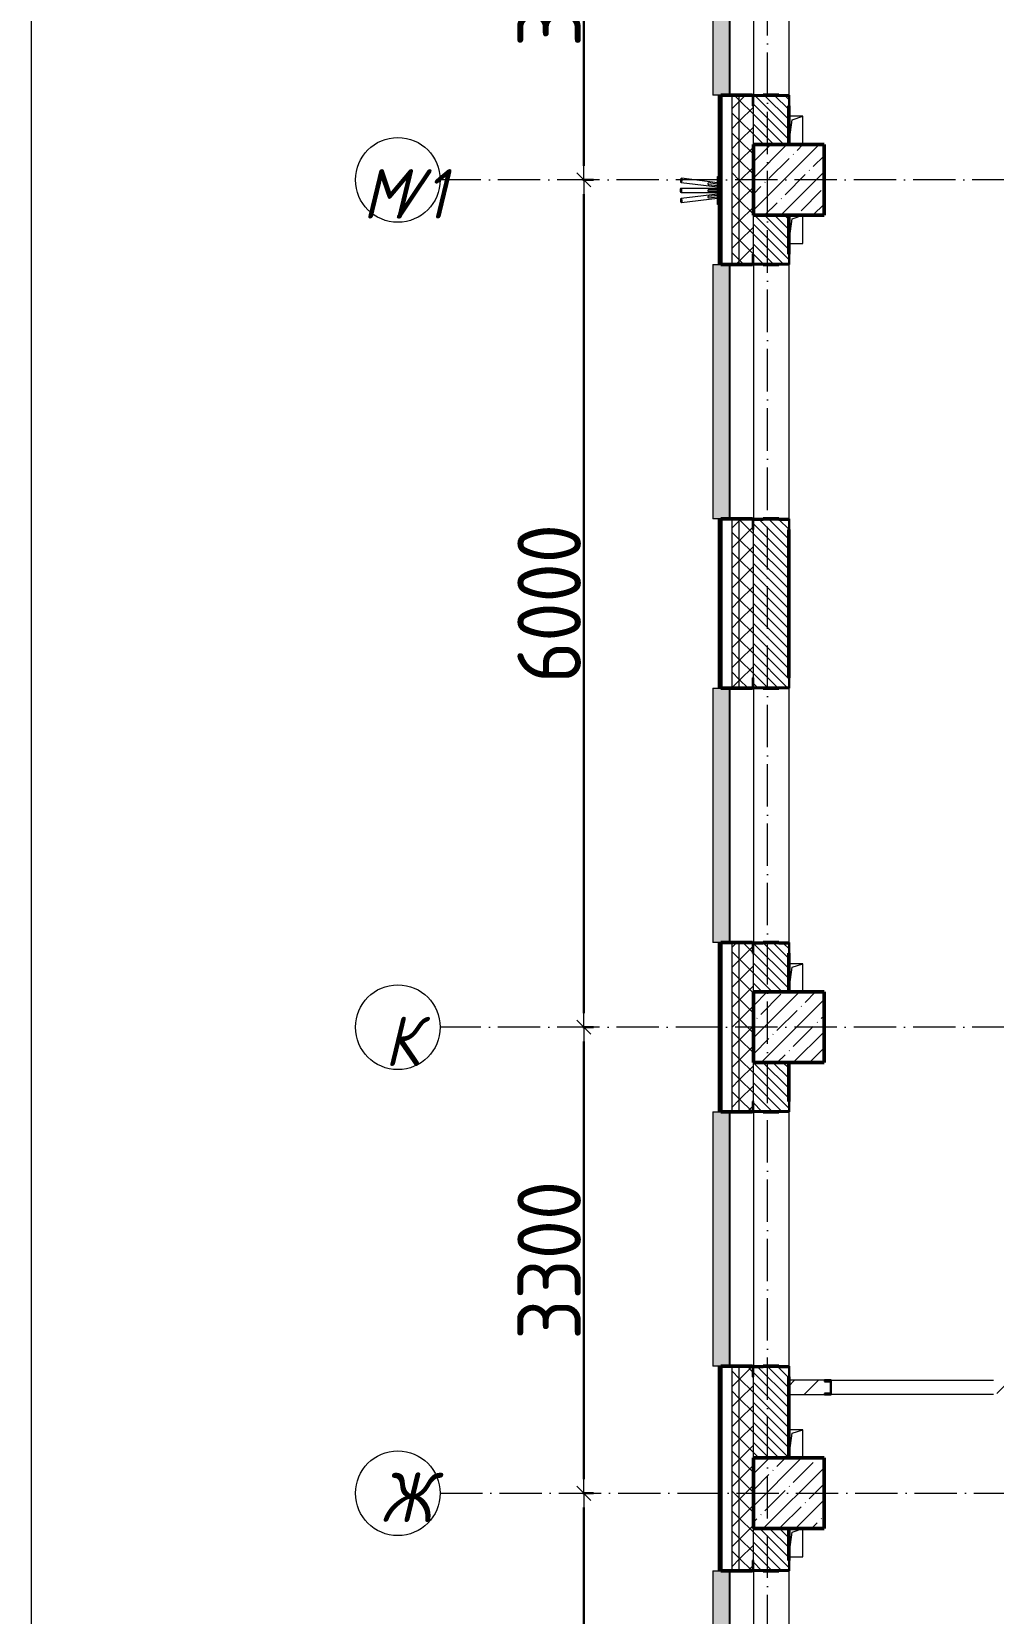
# Model space of a CAD drawing. Header units: millimetres. Extents: x 35697 to 388678, y -91946 to 171347.
# Drawn here: x 35697 to 42510, y 77045 to 88245 of the extents above; entities that cross this region are included whole.
import ezdxf

# ---------------------------------------------------------------- set-up
doc = ezdxf.new("R2010")
doc.units = ezdxf.units.MM
doc.linetypes.add('50_200_ШТРИХ_1Т_ш5_п1_п1_', pattern=[700, 500, -100, 0, -100])
for name, color, linetype, lineweight in [('3.1) ЖБ окна 1.2 м', 102, 'Continuous', 30), ('A-____-____-DIMS', 7, 'Continuous', 9), ('A-GENM-____-MCUT', 7, 'Continuous', 25), ('A-GENM-____-OTLN', 7, 'Continuous', 9), ('A-GENM-____-OTLN-1', 7, 'Continuous', 25), ('A-GLAZ-____-OTLN', 7, 'Continuous', 9), ('A-WALL-____-MCUT-2', 7, 'Continuous', 50), ('A-WALL-____-MCUT-3', 7, 'Continuous', 9), ('A-WALL-____-OTLN', 7, 'Continuous', 9), ('A-WALL-____-PATT-1', 7, 'Continuous', 9), ('A-WALL-FNSH-MCUT-1', 7, 'Continuous', 9), ('I-WALL-____-OTLN', 7, 'Continuous', 9), ('S-COLS-____-MCUT', 7, 'Continuous', 50), ('S-COLS-____-OTLN', 7, 'Continuous', 9), ('S-GRID-____-IDEN', 7, 'Continuous', 9), ('S-GRID-____-OTLN-1', 7, '50_200_ШТРИХ_1Т_ш5_п1_п1_', 9)]:
    doc.layers.add(name, color=color, linetype=linetype, lineweight=lineweight)
doc.layers.add('A-GLAZ-____-OTLN-1', color=7, linetype='Continuous', lineweight=9, true_color=0xc0c0c0)
doc.styles.add('ISOCPEUR_I', font='isocpeui.ttf', dxfattribs={"width": 0.9, "height": 2.5})
doc.styles.add('СПДС', font='isocpeur.ttf', dxfattribs={"width": 0.9})
doc.dimstyles.new('Размера А3', dxfattribs={"dimtxt": 200, "dimasz": 100, "dimexe": 70, "dimexo": 100, "dimgap": 20, "dimtad": 1, "dimdec": 0, "dimrnd": 10, "dimzin": 0, "dimdsep": 46, "dimtxsty": 'СПДС', "dimblk": 'ARROWHEAD_6', "dimcen": 1, "dimclrd": 256, "dimclre": 256, "dimclrt": 256, "dimazin": 0, "dimtfac": 1, "dimtdec": 0, "dimtmove": 2, "dimatfit": 3, "dimfxl": 1, "dimtolj": 1, "dimtzin": 0, "dimarcsym": 0})
pattern_1 = [(45, (43259.71, 63713.66), (-70.71068, 70.71068), []), (135, (43259.71, 63713.66), (-70.71068, -70.71068), [])]
pattern_2 = [(135, (43259.71, 63713.66), (-35.35534, -35.35534), [])]

# ---------------------------------------------------------------- blocks, each defined once
blk = doc.blocks.new('BSC_Колонна _Прямоугольная - 500х500-V44-АР1_План отверстий 2 этажа в осях 1-64_А-ГГ')
at = {"layer": 'S-COLS-____-OTLN'}
h = blk.add_hatch(dxfattribs=at)
h.set_pattern_fill('FP_73', color=256, style=0, pattern_type=2)
h.set_pattern_definition([(45, (2200, -23481.04), (-114.0493, 114.0493), []), (45, (2314.05, -23481.04), (-114.0493, 114.0493), [201.613, -40.323, 3.353, -36.97])])
h.paths.add_polyline_path([(-250, -250), (250, -250), (250, 250), (-250, 250)], flags=0)
at = {"layer": 'S-COLS-____-MCUT'}
for p, q in [((250, 250), (-250, 250)), ((-250, 250), (-250, -250)), ((250, -250), (250, 250)), ((-250, -250), (250, -250))]:
    blk.add_line(p, q, dxfattribs=at)
blk = doc.blocks.new('BSC_Колонна _Прямоугольная - 500х500-V45-АР1_План отверстий 2 этажа в осях 1-64_А-ГГ')
at = {"layer": 'S-COLS-____-OTLN'}
h = blk.add_hatch(dxfattribs=at)
h.set_pattern_fill('FP_74', color=256, style=0, pattern_type=2)
h.set_pattern_definition([(45, (2200, -17481.04), (-114.0493, 114.0493), []), (45, (2314.05, -17481.04), (-114.0493, 114.0493), [201.612, -40.322, 3.353, -36.97])])
h.paths.add_polyline_path([(-250, -250), (250, -250), (250, 250), (-250, 250)], flags=0)
at = {"layer": 'S-COLS-____-MCUT'}
for p, q in [((250, 250), (-250, 250)), ((-250, 250), (-250, -250)), ((250, -250), (250, 250)), ((-250, -250), (250, -250))]:
    blk.add_line(p, q, dxfattribs=at)
blk = doc.blocks.new('BSC_Колонна _Прямоугольная - 500х500-V100-АР1_План отверстий 2 этажа в осях 1-64_А-ГГ')
at = {"layer": 'S-COLS-____-OTLN'}
h = blk.add_hatch(dxfattribs=at)
h.set_pattern_fill('FP_129', color=256, style=0, pattern_type=2)
h.set_pattern_definition([(45, (2200, -14181.04), (-114.0493, 114.0493), []), (45, (2314.05, -14181.04), (-114.0493, 114.0493), [201.612, -40.322, 3.353, -36.97])])
h.paths.add_polyline_path([(-250, -250), (250, -250), (250, 250), (-250, 250)], flags=0)
at = {"layer": 'S-COLS-____-MCUT'}
for p, q in [((250, 250), (-250, 250)), ((-250, 250), (-250, -250)), ((250, -250), (250, 250)), ((-250, -250), (250, -250))]:
    blk.add_line(p, q, dxfattribs=at)
blk = doc.blocks.new('Фахверк_СКБ_Уголок - 250_2700-27497298-АР1_План отверстий 2 этажа в осях 1-64_А-ГГ')
at = {"layer": 'A-GENM-____-MCUT'}
for p, q in [((200, 181), (125, 181)), ((125, 181), (125, 106)), ((131, 106), (131, 175)), ((131, 175), (200, 175)), ((200, 175), (200, 181)), ((125, 106), (131, 106)), ((131, -6), (125, -6)), ((125, -6), (125, -81)), ((125, -81), (200, -81)), ((131, -75), (131, -6)), ((200, -75), (131, -75)), ((200, -81), (200, -75))]:
    blk.add_line(p, q, dxfattribs=at)
blk = doc.blocks.new('154_Стойка_СКБ_Швеллер - СМ-2180_100-28318692-АР1_План отверстий 2 этажа в осях 1-64_А-ГГ')
at = {"layer": 'A-GENM-____-MCUT'}
for p, q in [((171, 50), (125, 50)), ((125, 50), (125, -50)), ((129.5, 42.4), (171, 42.4)), ((129.5, -42.4), (129.5, 42.4)), ((171, 42.4), (171, 50)), ((125, -50), (171, -50)), ((171, -42.4), (129.5, -42.4)), ((171, -50), (171, -42.4))]:
    blk.add_line(p, q, dxfattribs=at)
blk = doc.blocks.new('AR_Отверстие прямоугольное _в плите_ - AR_Отверстие прямоугольное _в плите_-30510733-АР1_План отверстий 2 этажа в осях 1-64_А-ГГ')
at = {"layer": 'A-GENM-____-OTLN'}
for p, q in [((-50, -100), (-25, 75)), ((-25, 75), (50, 100)), ((50, -100), (50, 100)), ((-50, -100), (50, -100))]:
    blk.add_line(p, q, dxfattribs=at)
blk = doc.blocks.new('AR_Отверстие прямоугольное _в плите_ - AR_Отверстие прямоугольное _в плите_-V158-АР1_План отверстий 2 этажа в осях 1-64_А-ГГ')
at = {"layer": 'A-GENM-____-OTLN'}
for p, q in [((50, 100), (-50, 100)), ((-50, -100), (-25, 75)), ((-25, 75), (50, 100)), ((50, -100), (50, 100))]:
    blk.add_line(p, q, dxfattribs=at)
blk = doc.blocks.new('Отлив_СКБ - Отлив витража_120_НВФ-31885689-АР1_План отверстий 2 этажа в осях 1-64_А-ГГ')
at = {"layer": 'A-GLAZ-____-OTLN-1'}
for points in [[(1800, 2), (1800, 120), (0, 120), (0, 2), (1103, 2)], [(1103, 0), (1800, 0), (1800, 2), (0, 2), (0, 0)]]:
    blk.add_hatch(color=256, dxfattribs=at).paths.add_polyline_path(points, flags=0)
at = {"layer": 'A-GLAZ-____-OTLN'}
for p, q in [((0, 83), (0, 120)), ((1800, 120), (0, 120)), ((1800, 120), (1800, 83)), ((0, 2), (1800, 2)), ((1800, 0), (0, 0))]:
    blk.add_line(p, q, dxfattribs=at)
blk = doc.blocks.new('Указатель_Флаги_По грани - Указатель_Флаги_По грани-31763482-АР1_План отверстий 2 этажа в осях 1-64_А-ГГ')
at = {"layer": 'A-GENM-____-OTLN'}
for p, q in [((-2963, 23463), (-2705, 23431)), ((-2705, 23421), (-2963, 23421)), ((-2705, 23461), (-2959, 23492)), ((-2769, 23449), (-2705, 23441)), ((-2705, 23411), (-2769, 23411)), ((-2705, 23451), (-2768, 23459)), ((-2705, 23307), (-2705, 23505)), ((-2705, 23505), (-2700, 23505)), ((-2963, 23391), (-2705, 23391)), ((-2705, 23381), (-2963, 23349)), ((-2959, 23320), (-2705, 23351)), ((-2769, 23401), (-2705, 23401)), ((-2705, 23371), (-2769, 23363)), ((-2768, 23353), (-2705, 23361)), ((-2700, 23307), (-2705, 23307))]:
    blk.add_line(p, q, dxfattribs=at)
for centre, major_axis, start_param, end_param in [((-2963, 23406), (0, 15), 4.712389, 7.853982), ((-2961, 23478), (1.8, 14.9), 1.570796, 4.712389), ((-2961, 23478), (1.8, 14.9), 4.712389, 7.853982), ((-2963, 23406), (0, 15), 1.570796, 4.712389), ((-2961, 23335), (-1.8, 14.9), 4.712389, 7.853982), ((-2961, 23335), (-1.8, 14.9), 1.570796, 4.712389)]:
    blk.add_ellipse(centre, major_axis=major_axis, ratio=0.422618, start_param=start_param, end_param=end_param, dxfattribs=at)
for points, knots in [([(-2768, 23459), (-2768, 23459), (-2768, 23459), (-2769, 23459), (-2770, 23459), (-2771, 23458), (-2771, 23458), (-2772, 23456), (-2773, 23455), (-2773, 23454)], [0.5555556, 0.5555556, 0.5555556, 0.5555556, 0.5833333, 0.6111111, 0.6666667, 0.7222222, 0.7777778, 0.8888889, 1, 1, 1, 1]), ([(-2773, 23454), (-2773, 23454), (-2773, 23452), (-2772, 23451), (-2772, 23450), (-2771, 23450), (-2770, 23449), (-2770, 23449), (-2769, 23449), (-2769, 23449)], [0, 0, 0, 0, 0.1111111, 0.2222222, 0.2777778, 0.3333333, 0.3888889, 0.4166667, 0.4444444, 0.4444444, 0.4444444, 0.4444444]), ([(-2769, 23411), (-2769, 23411), (-2770, 23411), (-2770, 23411), (-2770, 23411), (-2771, 23411), (-2771, 23410), (-2772, 23409), (-2773, 23408), (-2773, 23407), (-2773, 23406)], [0.5555556, 0.5555556, 0.5555556, 0.5555556, 0.5833333, 0.6111111, 0.6388889, 0.6666667, 0.7222222, 0.7777778, 0.8888889, 1, 1, 1, 1]), ([(-2773, 23406), (-2773, 23405), (-2773, 23404), (-2772, 23403), (-2772, 23402), (-2771, 23401), (-2770, 23401), (-2770, 23401), (-2769, 23401), (-2769, 23401)], [0, 0, 0, 0, 0.1111111, 0.2222222, 0.2777778, 0.3333333, 0.3888889, 0.4166667, 0.4444444, 0.4444444, 0.4444444, 0.4444444]), ([(-2769, 23363), (-2769, 23363), (-2770, 23363), (-2770, 23363), (-2771, 23363), (-2772, 23362), (-2772, 23361), (-2773, 23360), (-2773, 23358), (-2773, 23358)], [0.5555556, 0.5555556, 0.5555556, 0.5555556, 0.5833333, 0.6111111, 0.6666667, 0.7222222, 0.7777778, 0.8888889, 1, 1, 1, 1]), ([(-2773, 23358), (-2773, 23357), (-2772, 23356), (-2771, 23355), (-2771, 23354), (-2770, 23353), (-2769, 23353), (-2768, 23353), (-2768, 23353), (-2768, 23353)], [0, 0, 0, 0, 0.1111111, 0.2222222, 0.2777778, 0.3333333, 0.3888889, 0.4166667, 0.4444444, 0.4444444, 0.4444444, 0.4444444])]:
    blk.add_open_spline(points, degree=3, knots=knots, dxfattribs=at)
blk = doc.blocks.new('Ось сетки - Круг_Ø6_00__ISO-2_5_0_9K_-25732049-АР1_План отверстий 2 этажа в осях 1-64_А-ГГ')
at = {"layer": 'S-GRID-____-IDEN'}
blk.add_circle((0, 0), 3, dxfattribs=at)
blk = doc.blocks.new('ARROWHEAD_6')
at = {"color": 0, "linetype": 'Continuous'}
for p, q in [((0, 0), (-1, 0)), ((-0.5, -0.5), (0.5, 0.5))]:
    blk.add_line(p, q, dxfattribs=at)
blk = doc.blocks.new('*D1864')
at = {"layer": 'A-____-____-DIMS', "lineweight": -2, "transparency": 16777216}
for p, q in [((-19249, 473197), (-19173, 473197)), ((-19243, 468747), (-19243, 473097)), ((-19249, 468647), (-19173, 468647))]:
    blk.add_line(p, q, dxfattribs=at)
at = {"layer": 'Defpoints', "color": 0, "transparency": 16777216}
for p in [(-19349, 473197), (-19243, 473197), (-19349, 468647)]:
    blk.add_point(p, dxfattribs=at)
at = {"layer": 'A-____-____-DIMS', "lineweight": -2, "transparency": 16777216, "xscale": 100, "yscale": 100, "zscale": 100}
for p, rotation in [((-19243, 473197), 90), ((-19243, 468647), 270)]:
    blk.add_blockref('ARROWHEAD_6', p, dxfattribs=dict(at, rotation=rotation))
at = {"layer": 'A-____-____-DIMS', "transparency": 16777216, "insert": (-19488, 470922), "char_height": 450, "attachment_point": 5, "rotation": 90, "style": 'СПДС'}
blk.add_mtext('\\A1;4550', dxfattribs=at)
blk = doc.blocks.new('*D1865')
at = {"layer": 'A-____-____-DIMS', "lineweight": -2, "transparency": 16777216}
for p, q in [((-19249, 476497), (-19173, 476497)), ((-19243, 473297), (-19243, 476397)), ((-19249, 473197), (-19173, 473197))]:
    blk.add_line(p, q, dxfattribs=at)
at = {"layer": 'Defpoints', "color": 0, "transparency": 16777216}
for p in [(-19349, 476497), (-19243, 476497), (-19349, 473197)]:
    blk.add_point(p, dxfattribs=at)
at = {"layer": 'A-____-____-DIMS', "lineweight": -2, "transparency": 16777216, "xscale": 100, "yscale": 100, "zscale": 100}
for p, rotation in [((-19243, 476497), 90), ((-19243, 473197), 270)]:
    blk.add_blockref('ARROWHEAD_6', p, dxfattribs=dict(at, rotation=rotation))
at = {"layer": 'A-____-____-DIMS', "transparency": 16777216, "insert": (-19488, 474847), "char_height": 450, "attachment_point": 5, "rotation": 90, "style": 'СПДС'}
blk.add_mtext('\\A1;3300', dxfattribs=at)
blk = doc.blocks.new('*D1866')
at = {"layer": 'A-____-____-DIMS', "lineweight": -2, "transparency": 16777216}
for p, q in [((-19249, 482497), (-19173, 482497)), ((-19243, 476597), (-19243, 482397)), ((-19249, 476497), (-19173, 476497))]:
    blk.add_line(p, q, dxfattribs=at)
at = {"layer": 'Defpoints', "color": 0, "transparency": 16777216}
for p in [(-19349, 482497), (-19243, 482497), (-19349, 476497)]:
    blk.add_point(p, dxfattribs=at)
at = {"layer": 'A-____-____-DIMS', "lineweight": -2, "transparency": 16777216, "xscale": 100, "yscale": 100, "zscale": 100}
for p, rotation in [((-19243, 482497), 90), ((-19243, 476497), 270)]:
    blk.add_blockref('ARROWHEAD_6', p, dxfattribs=dict(at, rotation=rotation))
at = {"layer": 'A-____-____-DIMS', "transparency": 16777216, "insert": (-19488, 479497), "char_height": 450, "attachment_point": 5, "rotation": 90, "style": 'СПДС'}
blk.add_mtext('\\A1;6000', dxfattribs=at)
blk = doc.blocks.new('*D1867')
at = {"layer": 'A-____-____-DIMS', "lineweight": -2, "transparency": 16777216}
for p, q in [((-19249, 485497), (-19173, 485497)), ((-19243, 482597), (-19243, 485397)), ((-19249, 482497), (-19173, 482497))]:
    blk.add_line(p, q, dxfattribs=at)
at = {"layer": 'Defpoints', "color": 0, "transparency": 16777216}
for p in [(-19349, 485497), (-19243, 485497), (-19349, 482497)]:
    blk.add_point(p, dxfattribs=at)
at = {"layer": 'A-____-____-DIMS', "lineweight": -2, "transparency": 16777216, "xscale": 100, "yscale": 100, "zscale": 100}
for p, rotation in [((-19243, 485497), 90), ((-19243, 482497), 270)]:
    blk.add_blockref('ARROWHEAD_6', p, dxfattribs=dict(at, rotation=rotation))
at = {"layer": 'A-____-____-DIMS', "transparency": 16777216, "insert": (-19488, 483997), "char_height": 450, "attachment_point": 5, "rotation": 90, "style": 'СПДС'}
blk.add_mtext('\\A1;3000', dxfattribs=at)
blk = doc.blocks.new('2этаж')
at = {"layer": 'S-GRID-____-OTLN-1', "color": 251, "ltscale": 0.6, "true_color": 0x636466}
for p, q in [((-17941.7, 454533.3), (-17941.7, 508896.9)), ((11116.1, 482497), (-20260.4, 482497)), ((11116.1, 476497), (-20260.4, 476497)), ((-20260.4, 473197), (11116.1, 473197))]:
    blk.add_line(p, q, dxfattribs=at)
at = {"layer": 'S-GRID-____-IDEN', "char_height": 350, "attachment_point": 1, "style": 'ISOCPEUR_I'}
for s, insert, width in [('\\fISOCPEUR|b0|i1|c204|p34|;\\W.9;М', (-20808.1, 482573.1), 252.532), ('/1', (-20599.7, 482573.1), 346.329), ('\\fISOCPEUR|b0|i1|c204|p34|;\\W.9;К', (-20653.3, 476573.1), 223.671), ('\\fISOCPEUR|b0|i1|c204|p34|;\\W.9;Ж', (-20682.3, 473343.6), 281.392)]:
    blk.add_mtext(s, dxfattribs=dict(at, insert=insert, width=width))
at = {"layer": 'A-____-____-DIMS'}
for base, p1, p2, picture, middle in [((-19243.1, 485497), (-19349.1, 482497), (-19349.1, 485497), '*D1867', (-19488.1, 483997)), ((-19243.1, 482497), (-19349.1, 476497), (-19349.1, 482497), '*D1866', (-19488.1, 479497)), ((-19243.1, 476497), (-19349.1, 473197), (-19349.1, 476497), '*D1865', (-19488.1, 474847)), ((-19243.1, 473197), (-19349.1, 468647), (-19349.1, 473197), '*D1864', (-19488.1, 470922))]:
    dim = blk.add_linear_dim(base=base, p1=p1, p2=p2, angle=90, dimstyle='Размера А3', override={"dimtxt": 450}, dxfattribs=at)
    dim.commit()
    dim.dimension.update_dxf_attribs({"geometry": picture, "text_midpoint": middle})

msp = doc.modelspace()

# ---------------------------------------------------------------- hatches: boundary and pattern name
at = {"layer": 'A-WALL-____-PATT-1'}
h = msp.add_hatch(dxfattribs=at)
h.set_pattern_fill('FP_3', color=256, style=0, pattern_type=2)
h.set_pattern_definition([(45, (43259.71, 63713.66), (-85.5366, 85.5366), []), (45, (43316.74, 63713.66), (-85.5366, 85.5366), [])])
h.paths.add_polyline_path([(40560, 73230), (40580, 73230), (40580, 75545), (40560, 75545), (40560, 74769)], flags=0)
h.paths.add_polyline_path([(40580, 77345), (40580, 78795), (40560, 78795), (40560, 77345)], flags=0)
h.paths.add_polyline_path([(40580, 80595), (40580, 81795), (40560, 81795), (40560, 80595)], flags=0)
h.paths.add_polyline_path([(40560, 83595), (40580, 83595), (40580, 84795), (40560, 84795)], flags=0)
h.paths.add_polyline_path([(40580, 86595), (40580, 87795), (40560, 87795), (40560, 86595)], flags=0)
h.paths.add_polyline_path([(40580, 89595), (40580, 90520), (40560, 90520), (40560, 89595)], flags=0)
h = msp.add_hatch(dxfattribs=at)
h.set_pattern_fill('FP_1', color=256, style=0, pattern_type=2)
h.set_pattern_definition(pattern_1)
h.paths.add_polyline_path([(40710, 73230), (40710, 75545), (40660, 75545), (40660, 73230)], flags=0)
h.paths.add_polyline_path([(40710, 77345), (40710, 78795), (40660, 78795), (40660, 77345)], flags=0)
h.paths.add_polyline_path([(40710, 80595), (40710, 81795), (40660, 81795), (40660, 80595)], flags=0)
h.paths.add_polyline_path([(40660, 83595), (40710, 83595), (40710, 84795), (40660, 84795)], flags=0)
h.paths.add_polyline_path([(40710, 86595), (40710, 87795), (40660, 87795), (40660, 86595)], flags=0)
h.paths.add_polyline_path([(40710, 89595), (40710, 90445), (40660, 90445), (40660, 89595)], flags=0)
h = msp.add_hatch(dxfattribs=at)
h.set_pattern_fill('FP_1', color=256, style=0, pattern_type=2)
h.set_pattern_definition(pattern_1)
h.paths.add_polyline_path([(40710, 73230), (40810, 73230), (40810, 75470), (40804, 75470), (40804, 75545), (40710, 75545), (40710, 73245)], flags=0)
h.paths.add_polyline_path([(40804, 77345), (40804, 77420), (40810, 77420), (40810, 78720), (40804, 78720), (40804, 78795), (40710, 78795), (40710, 77345)], flags=0)
h.paths.add_polyline_path([(40804, 80595), (40804, 80670), (40810, 80670), (40810, 81720), (40804, 81720), (40804, 81795), (40710, 81795), (40710, 80595)], flags=0)
h.paths.add_polyline_path([(40710, 83595), (40804, 83595), (40804, 83670), (40810, 83670), (40810, 84720), (40804, 84720), (40804, 84795), (40710, 84795), (40710, 83601)], flags=0)
h.paths.add_polyline_path([(40804, 86595), (40804, 86670), (40810, 86670), (40810, 87720), (40804, 87720), (40804, 87795), (40710, 87795), (40710, 86595)], flags=0)
h.paths.add_polyline_path([(40710, 89595), (40804, 89595), (40804, 89670), (40810, 89670), (40810, 90445), (40710, 90445), (40710, 89601)], flags=0)
h = msp.add_hatch(dxfattribs=at)
h.set_pattern_fill('FP_6', color=256, style=0, pattern_type=2)
h.set_pattern_definition(pattern_2)
h.paths.add_polyline_path([(40810, 87445), (41060, 87445), (41060, 87789), (40991, 87789), (40991, 87795), (40879, 87795), (40879, 87789), (40810, 87789), (40810, 87669)], flags=0)
h.paths.add_polyline_path([(40991, 89595), (40991, 89601), (41060, 89601), (41060, 89945), (40810, 89945), (40810, 89601), (40879, 89601), (40879, 89595)], flags=0)
h = msp.add_hatch(dxfattribs=at)
h.set_pattern_fill('FP_6', color=256, style=0, pattern_type=2)
h.set_pattern_definition(pattern_2)
h.paths.add_polyline_path([(40810, 81445), (41060, 81445), (41060, 81789), (40991, 81789), (40991, 81795), (40879, 81795), (40879, 81789), (40810, 81789), (40810, 81649)], flags=0)
h.paths.add_polyline_path([(40991, 83595), (40991, 83601), (41060, 83601), (41060, 84789), (40991, 84789), (40991, 84795), (40879, 84795), (40879, 84789), (40810, 84789), (40810, 83601), (40879, 83601), (40879, 83595)], flags=0)
h.paths.add_polyline_path([(40991, 86595), (40991, 86601), (41060, 86601), (41060, 86945), (40810, 86945), (40810, 86601), (40879, 86601), (40879, 86595)], flags=0)
h = msp.add_hatch(dxfattribs=at)
h.set_pattern_fill('FP_6', color=256, style=0, pattern_type=2)
h.set_pattern_definition(pattern_2)
h.paths.add_polyline_path([(40810, 78145), (41060, 78145), (41060, 78789), (40991, 78789), (40991, 78795), (40879, 78795), (40879, 78789), (40810, 78789), (40810, 78209)], flags=0)
h.paths.add_polyline_path([(40991, 80595), (40991, 80601), (41060, 80601), (41060, 80945), (40810, 80945), (40810, 80601), (40879, 80601), (40879, 80595)], flags=0)
h = msp.add_hatch(dxfattribs=at)
h.set_pattern_fill('FP_4', color=256, style=0, pattern_type=2)
h.set_pattern_definition([(45, (43259.71, 63713.66), (-84.8528, 84.8528), [])])
h.paths.add_polyline_path([(48060, 78595), (48060, 78695), (45160, 78695), (45160, 78595), (46781, 78595)], flags=0)
h.paths.add_polyline_path([(45110, 78595), (45110, 78598), (45157, 78598), (45157, 78692), (45110, 78692), (45110, 78695), (42556, 78694), (42556, 78687), (42514, 78687), (42514, 78602), (42556, 78602), (42556, 78595), (43246, 78595)], flags=0)
h.paths.add_polyline_path([(41060, 78595), (41314, 78595), (41314, 78602), (41355, 78602), (41355, 78687), (41314, 78687), (41314, 78695), (41060, 78695), (41060, 78602)], flags=0)
h = msp.add_hatch(dxfattribs=at)
h.set_pattern_fill('FP_6', color=256, style=0, pattern_type=2)
h.set_pattern_definition(pattern_2)
h.paths.add_polyline_path([(40810, 73745), (41060, 73745), (41059, 75539), (40991, 75539), (40991, 75545), (40879, 75545), (40879, 75539), (40810, 75539), (40810, 74769)], flags=0)
h.paths.add_polyline_path([(40991, 77345), (40991, 77351), (41060, 77351), (41060, 77645), (40810, 77645), (40810, 77351), (40879, 77351), (40879, 77345)], flags=0)

# ---------------------------------------------------------------- linework, layer by layer
at = {"color": 1, "lineweight": 0}
msp.add_lwpolyline([(35697, 156516), (148933, 156516), (148933, 57688), (35697, 57688)], close=True, dxfattribs=at)
at = {"layer": 'A-WALL-____-MCUT-2'}
for p, q in [((40804, 87795), (40580, 87795)), ((40580, 87795), (40580, 86595)), ((40991, 87795), (40879, 87795)), ((41060, 87445), (41060, 87720)), ((41060, 86670), (41060, 86945)), ((40580, 86595), (40804, 86595)), ((40879, 86595), (40991, 86595)), ((40804, 84795), (40580, 84795)), ((40580, 84795), (40580, 83595)), ((40991, 84795), (40879, 84795)), ((41060, 83670), (41060, 84720)), ((40580, 83595), (40804, 83595)), ((40879, 83595), (40991, 83595)), ((40804, 81795), (40580, 81795)), ((40580, 81795), (40580, 80595)), ((40991, 81795), (40879, 81795)), ((41060, 81445), (41060, 81720)), ((41060, 80670), (41060, 80945)), ((40580, 80595), (40804, 80595)), ((40879, 80595), (40991, 80595)), ((40804, 78795), (40580, 78795)), ((40580, 78795), (40580, 77345)), ((40991, 78795), (40879, 78795)), ((41060, 78145), (41060, 78720)), ((41060, 77420), (41060, 77645)), ((40580, 77345), (40804, 77345)), ((40879, 77345), (40991, 77345))]:
    msp.add_line(p, q, dxfattribs=at)
at = {"layer": 'A-WALL-____-MCUT-3'}
for p, q in [((40660, 86595), (40660, 87795)), ((40710, 86595), (40710, 87795)), ((40810, 87445), (40810, 87720)), ((40810, 86670), (40810, 86945)), ((40660, 83595), (40660, 84795)), ((40710, 83595), (40710, 84795)), ((40810, 83670), (40810, 84720)), ((40660, 80595), (40660, 81795)), ((40710, 80595), (40710, 81795)), ((40810, 81445), (40810, 81720)), ((40810, 80670), (40810, 80945)), ((40660, 77345), (40660, 78795)), ((40710, 77345), (40710, 78795)), ((40810, 78145), (40810, 78720)), ((40810, 77420), (40810, 77645))]:
    msp.add_line(p, q, dxfattribs=at)
at = {"layer": 'A-WALL-____-OTLN'}
for p, q in [((40810, 89595), (40810, 87795)), ((41060, 89595), (41060, 87795)), ((40810, 86595), (40810, 84795)), ((41060, 86595), (41060, 84795)), ((40810, 83595), (40810, 81795)), ((41060, 83595), (41060, 81795)), ((40810, 80595), (40810, 78795)), ((41060, 80595), (41060, 78795)), ((40810, 77345), (40810, 75545)), ((41060, 77345), (41060, 75545))]:
    msp.add_line(p, q, dxfattribs=at)
at = {"layer": 'A-WALL-FNSH-MCUT-1'}
for p, q in [((40560, 87795), (40560, 86595)), ((40580, 87795), (40560, 87795)), ((40560, 86595), (40580, 86595)), ((40560, 84795), (40560, 83595)), ((40580, 84795), (40560, 84795)), ((40560, 83595), (40580, 83595)), ((40560, 81795), (40560, 80595)), ((40580, 81795), (40560, 81795)), ((40560, 80595), (40580, 80595)), ((40560, 78795), (40560, 77345)), ((40580, 78795), (40560, 78795)), ((41314, 78695), (41060, 78695)), ((41060, 78595), (41314, 78595)), ((40560, 77345), (40580, 77345))]:
    msp.add_line(p, q, dxfattribs=at)
at = {"layer": 'I-WALL-____-OTLN'}
for p, q in [((41360, 78695), (42510, 78695)), ((42510, 78595), (41360, 78595))]:
    msp.add_line(p, q, dxfattribs=at)

# ---------------------------------------------------------------- block references
at = {"layer": '3.1) ЖБ окна 1.2 м'}
msp.add_blockref('2этаж', (58851, -395302), dxfattribs=at)
at = {"layer": 'A-GENM-____-OTLN'}
for name, p in [('AR_Отверстие прямоугольное _в плите_ - AR_Отверстие прямоугольное _в плите_-V158-АР1_План отверстий 2 этажа в осях 1-64_А-ГГ', (41110, 87545)), ('Указатель_Флаги_По грани - Указатель_Флаги_По грани-31763482-АР1_План отверстий 2 этажа в осях 1-64_А-ГГ', (43260, 63714)), ('AR_Отверстие прямоугольное _в плите_ - AR_Отверстие прямоугольное _в плите_-30510733-АР1_План отверстий 2 этажа в осях 1-64_А-ГГ', (41110, 86845)), ('AR_Отверстие прямоугольное _в плите_ - AR_Отверстие прямоугольное _в плите_-V158-АР1_План отверстий 2 этажа в осях 1-64_А-ГГ', (41110, 81545)), ('AR_Отверстие прямоугольное _в плите_ - AR_Отверстие прямоугольное _в плите_-V158-АР1_План отверстий 2 этажа в осях 1-64_А-ГГ', (41110, 78245)), ('AR_Отверстие прямоугольное _в плите_ - AR_Отверстие прямоугольное _в плите_-30510733-АР1_План отверстий 2 этажа в осях 1-64_А-ГГ', (41110, 77545))]:
    msp.add_blockref(name, p, dxfattribs=at)
at = {"layer": 'A-GENM-____-OTLN-1'}
for name, p, rotation in [('Фахверк_СКБ_Уголок - 250_2700-27497298-АР1_План отверстий 2 этажа в осях 1-64_А-ГГ', (40885, 87920), 269.9999999999999), ('Фахверк_СКБ_Уголок - 250_2700-27497298-АР1_План отверстий 2 этажа в осях 1-64_А-ГГ', (40985, 86470), 89.99999999999991), ('Фахверк_СКБ_Уголок - 250_2700-27497298-АР1_План отверстий 2 этажа в осях 1-64_А-ГГ', (40885, 84920), 269.9999999999999), ('Фахверк_СКБ_Уголок - 250_2700-27497298-АР1_План отверстий 2 этажа в осях 1-64_А-ГГ', (40985, 83470), 89.99999999999991), ('Фахверк_СКБ_Уголок - 250_2700-27497298-АР1_План отверстий 2 этажа в осях 1-64_А-ГГ', (40885, 81920), 269.9999999999999), ('Фахверк_СКБ_Уголок - 250_2700-27497298-АР1_План отверстий 2 этажа в осях 1-64_А-ГГ', (40985, 80470), 89.99999999999991), ('Фахверк_СКБ_Уголок - 250_2700-27497298-АР1_План отверстий 2 этажа в осях 1-64_А-ГГ', (40885, 78920), 269.9999999999999), ('154_Стойка_СКБ_Швеллер - СМ-2180_100-28318692-АР1_План отверстий 2 этажа в осях 1-64_А-ГГ', (41485, 78645), 180), ('Фахверк_СКБ_Уголок - 250_2700-27497298-АР1_План отверстий 2 этажа в осях 1-64_А-ГГ', (40985, 77220), 89.99999999999991)]:
    msp.add_blockref(name, p, dxfattribs=dict(at, rotation=rotation))
at = {"layer": 'A-GLAZ-____-OTLN', "rotation": 90}
for p in [(40643, 87795), (40643, 84795), (40643, 81795), (40643, 78795), (40643, 75545)]:
    msp.add_blockref('Отлив_СКБ - Отлив витража_120_НВФ-31885689-АР1_План отверстий 2 этажа в осях 1-64_А-ГГ', p, dxfattribs=at)
at = {"layer": 'S-COLS-____-OTLN'}
for name, p in [('BSC_Колонна _Прямоугольная - 500х500-V44-АР1_План отверстий 2 этажа в осях 1-64_А-ГГ', (41060, 87195)), ('BSC_Колонна _Прямоугольная - 500х500-V45-АР1_План отверстий 2 этажа в осях 1-64_А-ГГ', (41060, 81195)), ('BSC_Колонна _Прямоугольная - 500х500-V100-АР1_План отверстий 2 этажа в осях 1-64_А-ГГ', (41060, 77895))]:
    msp.add_blockref(name, p, dxfattribs=at)
at = {"layer": 'S-GRID-____-IDEN', "xscale": 99.99999999999993, "yscale": 99.99999999999993, "zscale": 99.99999999999993}
for p, rotation in [((38291, 87195), 89.9999999999998), ((38291, 81195), 89.9999999999998), ((38291, 77895), 269.9999999999996)]:
    msp.add_blockref('Ось сетки - Круг_Ø6_00__ISO-2_5_0_9K_-25732049-АР1_План отверстий 2 этажа в осях 1-64_А-ГГ', p, dxfattribs=dict(at, rotation=rotation))

doc.saveas('drawing.dxf')
